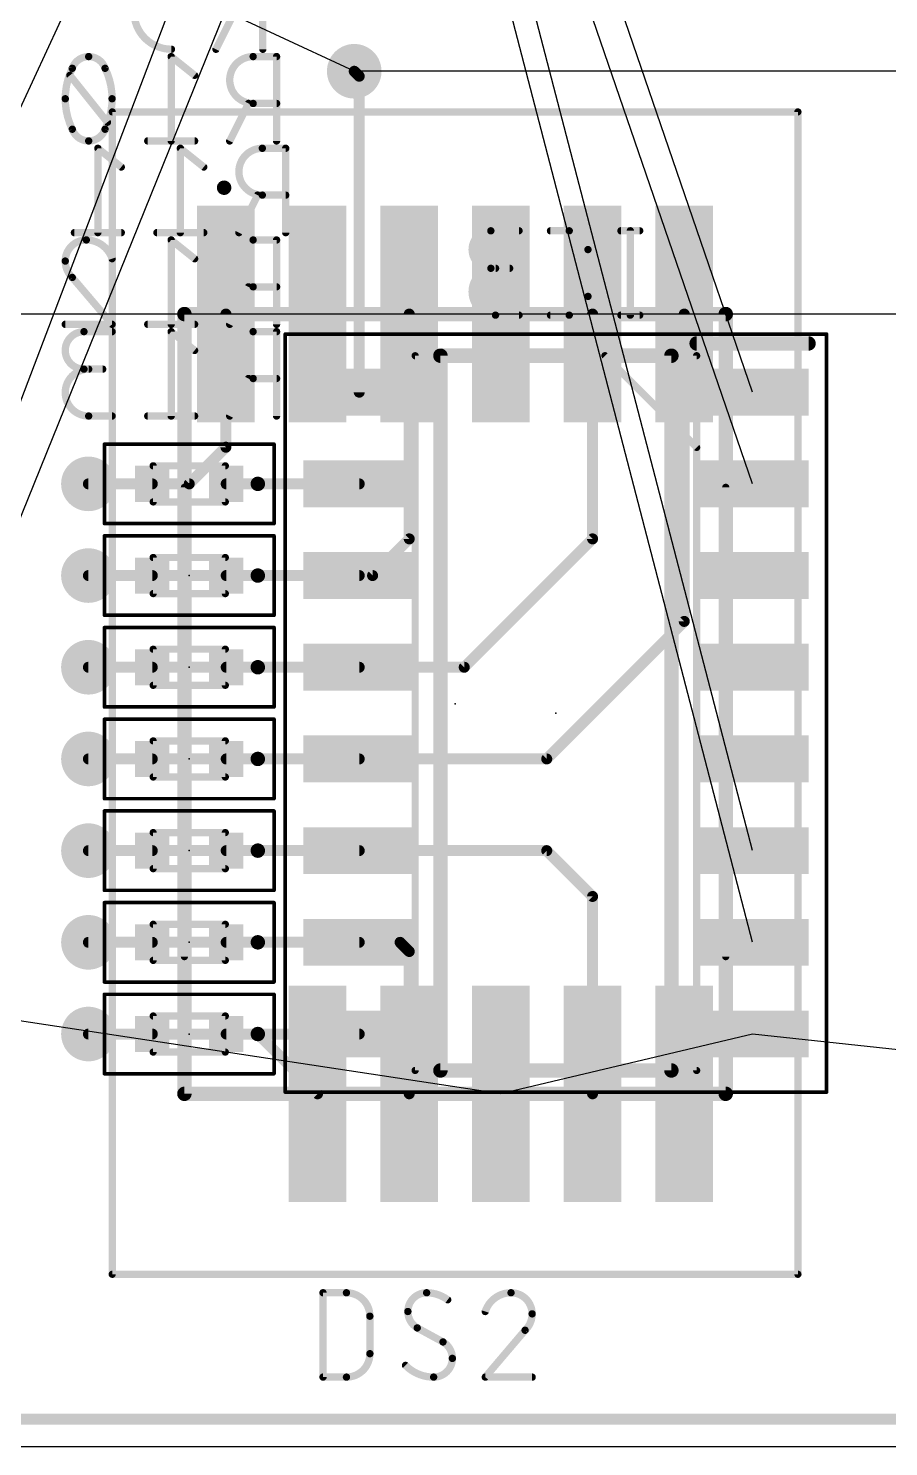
# Model space of a CAD drawing. Extents: x -15 to 70, y 0 to 100.
# Drawn here: x 13.27 to 25.18, y 0 to 19.64 of the extents above; entities that cross this region are included whole.
import ezdxf

# ---------------------------------------------------------------- set-up
doc = ezdxf.new("R2010")
doc.units = 0
for name, color, linetype in [('1', 12, 'CONTINUOUS'), ('15', 12, 'CONTINUOUS'), ('16', 132, 'CONTINUOUS'), ('18', 110, 'CONTINUOUS'), ('19', 53, 'CONTINUOUS'), ('2', 132, 'CONTINUOUS'), ('20', 31, 'CONTINUOUS'), ('21', 253, 'CONTINUOUS'), ('22', 253, 'CONTINUOUS'), ('23', 53, 'CONTINUOUS'), ('24', 53, 'CONTINUOUS'), ('25', 253, 'CONTINUOUS'), ('26', 253, 'CONTINUOUS'), ('51', 253, 'CONTINUOUS'), ('52', 253, 'CONTINUOUS')]:
    doc.layers.add(name, color=color, linetype=linetype)

# ---------------------------------------------------------------- blocks, each defined once
blk = doc.blocks.new('RECT')
blk.add_solid([(-0.5, -0.5), (0.5, -0.5), (-0.5, 0.5), (0.5, 0.5)])
blk = doc.blocks.new('ROUNDV')
at = {"const_width": 0.5}
blk.add_lwpolyline([(0, -0.25, 1), (0, 0.25, 1), (0, -0.25)], format="xyb", dxfattribs=at)

msp = doc.modelspace()

# ---------------------------------------------------------------- linework, layer by layer
at = {"layer": '1', "const_width": 0.1524}
for points in [[(16.002, 13.843), (16.002, 15.687)], [(18.542, 12.573), (18.542, 15.687)], [(21.082, 12.573), (21.082, 15.687)], [(22.352, 11.43), (22.352, 15.687)], [(15.494, 13.335), (16.002, 13.843)], [(14.097, 13.335), (15.494, 13.335)], [(18.034, 12.065), (18.542, 12.573)], [(19.304, 10.795), (21.082, 12.573)], [(14.097, 12.065), (18.034, 12.065)], [(20.447, 9.525), (22.352, 11.43)], [(14.097, 10.795), (19.304, 10.795)], [(14.097, 9.525), (20.447, 9.525)], [(14.097, 8.255), (20.447, 8.255)], [(20.447, 8.255), (21.082, 7.62)], [(21.082, 7.62), (21.082, 4.887)], [(14.097, 6.985), (18.415, 6.985)], [(18.415, 6.985), (18.542, 6.858)], [(18.542, 6.858), (18.542, 4.887)], [(14.097, 5.715), (16.444, 5.715)], [(16.444, 5.715), (17.272, 4.887)]]:
    msp.add_lwpolyline(points, dxfattribs=at)
at = {"layer": '1', "const_width": 0.0762}
for points in [[(16.0401, 15.687, 1), (15.9639, 15.687)], [(18.5801, 15.687, 1), (18.5039, 15.687)], [(21.1201, 15.687, 1), (21.0439, 15.687)], [(22.3901, 15.687, 1), (22.3139, 15.687)], [(15.9639, 13.843, 1), (16.0401, 13.843)], [(16.0289, 13.8161, 1), (15.9751, 13.8699)], [(14.097, 13.3731, 1), (14.097, 13.2969)], [(15.4671, 13.3619, 1), (15.5209, 13.3081)], [(15.494, 13.2969, 1), (15.494, 13.3731)], [(18.5039, 12.573, 1), (18.5801, 12.573)], [(18.5689, 12.5461, 1), (18.5151, 12.5999)], [(21.0439, 12.573, 1), (21.1201, 12.573)], [(21.1089, 12.5461, 1), (21.0551, 12.5999)], [(14.097, 12.1031, 1), (14.097, 12.0269)], [(18.0071, 12.0919, 1), (18.0609, 12.0381)], [(18.034, 12.0269, 1), (18.034, 12.1031)], [(22.3139, 11.43, 1), (22.3901, 11.43)], [(22.3789, 11.4031, 1), (22.3251, 11.4569)], [(14.097, 10.8331, 1), (14.097, 10.7569)], [(19.2771, 10.8219, 1), (19.3309, 10.7681)], [(19.304, 10.7569, 1), (19.304, 10.8331)], [(14.097, 9.5631, 1), (14.097, 9.4869)], [(20.4201, 9.5519, 1), (20.4739, 9.4981)], [(20.447, 9.4869, 1), (20.447, 9.5631)], [(14.097, 8.2931, 1), (14.097, 8.2169)], [(20.4739, 8.2819, 1), (20.4201, 8.2281)], [(20.447, 8.2169, 1), (20.447, 8.2931)], [(21.1201, 7.62, 1), (21.0439, 7.62)], [(21.0551, 7.5931, 1), (21.1089, 7.6469)], [(14.097, 7.0231, 1), (14.097, 6.9469)], [(18.4419, 7.0119, 1), (18.3881, 6.9581)], [(18.415, 6.9469, 1), (18.415, 7.0231)], [(18.5801, 6.858, 1), (18.5039, 6.858)], [(18.5151, 6.8311, 1), (18.5689, 6.8849)], [(14.097, 5.7531, 1), (14.097, 5.6769)], [(16.4709, 5.7419, 1), (16.4171, 5.6881)], [(16.444, 5.6769, 1), (16.444, 5.7531)], [(17.2451, 4.8601, 1), (17.2989, 4.9139)], [(18.5039, 4.887, 1), (18.5801, 4.887)], [(21.0439, 4.887, 1), (21.1201, 4.887)]]:
    msp.add_lwpolyline(points, format="xyb", dxfattribs=at)
at = {"layer": '15', "const_width": 0.1524}
msp.add_lwpolyline([(69.215, 0.381), (0.381, 0.381)], dxfattribs=at)
at = {"layer": '16', "const_width": 0.1524}
for points in [[(17.849, 18.981), (17.78, 19.05)], [(17.849, 14.605), (17.849, 18.981)], [(14.982, 13.335), (14.097, 13.335)], [(16.006, 13.335), (17.849, 13.335)], [(14.982, 12.065), (14.097, 12.065)], [(16.006, 12.065), (17.849, 12.065)], [(14.982, 10.795), (14.097, 10.795)], [(16.006, 10.795), (17.849, 10.795)], [(14.982, 9.525), (14.097, 9.525)], [(16.006, 9.525), (17.849, 9.525)], [(14.982, 8.255), (14.097, 8.255)], [(16.006, 8.255), (17.849, 8.255)], [(14.982, 6.985), (14.097, 6.985)], [(16.006, 6.985), (17.849, 6.985)], [(14.982, 5.715), (14.097, 5.715)], [(16.006, 5.715), (17.849, 5.715)]]:
    msp.add_lwpolyline(points, dxfattribs=at)
at = {"layer": '16', "const_width": 0.0762}
for points in [[(17.8069, 19.0769, 1), (17.7531, 19.0231)], [(17.8871, 18.981, 1), (17.8109, 18.981)], [(17.8221, 18.9541, 1), (17.8759, 19.0079)], [(17.8109, 14.605, 1), (17.8871, 14.605)], [(14.097, 13.3731, 1), (14.097, 13.2969)], [(14.982, 13.2969, 1), (14.982, 13.3731)], [(16.006, 13.3731, 1), (16.006, 13.2969)], [(17.849, 13.2969, 1), (17.849, 13.3731)], [(14.097, 12.1031, 1), (14.097, 12.0269)], [(14.982, 12.0269, 1), (14.982, 12.1031)], [(16.006, 12.1031, 1), (16.006, 12.0269)], [(17.849, 12.0269, 1), (17.849, 12.1031)], [(14.097, 10.8331, 1), (14.097, 10.7569)], [(14.982, 10.7569, 1), (14.982, 10.8331)], [(16.006, 10.8331, 1), (16.006, 10.7569)], [(17.849, 10.7569, 1), (17.849, 10.8331)], [(14.097, 9.5631, 1), (14.097, 9.4869)], [(14.982, 9.4869, 1), (14.982, 9.5631)], [(16.006, 9.5631, 1), (16.006, 9.4869)], [(17.849, 9.4869, 1), (17.849, 9.5631)], [(14.097, 8.2931, 1), (14.097, 8.2169)], [(14.982, 8.2169, 1), (14.982, 8.2931)], [(16.006, 8.2931, 1), (16.006, 8.2169)], [(17.849, 8.2169, 1), (17.849, 8.2931)], [(14.097, 7.0231, 1), (14.097, 6.9469)], [(14.982, 6.9469, 1), (14.982, 7.0231)], [(16.006, 7.0231, 1), (16.006, 6.9469)], [(17.849, 6.9469, 1), (17.849, 7.0231)], [(14.097, 5.7531, 1), (14.097, 5.6769)], [(14.982, 5.6769, 1), (14.982, 5.7531)], [(16.006, 5.7531, 1), (16.006, 5.6769)], [(17.849, 5.6769, 1), (17.849, 5.7531)]]:
    msp.add_lwpolyline(points, format="xyb", dxfattribs=at)
at = {"layer": '19'}
for p, q in [((10.98, 13.843), (19.201, 31.623)), ((10.98, 8.763), (19.201, 30.353)), ((10.98, 7.493), (19.201, 27.813)), ((23.299, 14.605), (19.201, 26.543)), ((23.299, 13.335), (19.201, 25.273)), ((23.299, 8.255), (19.201, 24.003)), ((17.78, 19.05), (9.779, 22.791)), ((23.299, 6.985), (19.201, 22.733)), ((29.21, 19.05), (17.78, 19.05)), ((19.812, 15.687), (8.763, 15.687)), ((30.861, 15.687), (19.812, 15.687)), ((19.812, 4.887), (10.98, 6.223)), ((23.299, 5.715), (19.812, 4.887)), ((30.861, 4.887), (23.299, 5.715))]:
    msp.add_line(p, q, dxfattribs=at)
at = {"layer": '2', "const_width": 0.1524}
msp.add_lwpolyline([(69.215, 0.381), (0.381, 0.381)], dxfattribs=at)
at = {"layer": '20'}
msp.add_line((0, 0), (69.596, 0), dxfattribs=at)
at = {"layer": '21'}
for points, const_width in [([(15.977, 17.487, 1), (15.977, 17.387)], 0.1), ([(15.977, 17.387, 1), (15.977, 17.487)], 0.1), ([(15.977, 17.512, 1), (15.977, 17.462)], 0.05), ([(15.977, 17.462, 1), (15.977, 17.512)], 0.05), ([(15.977, 17.412, 1), (15.977, 17.362)], 0.05), ([(15.977, 17.362, 1), (15.977, 17.412)], 0.05), ([(15.452, 13.287, 1), (15.402, 13.287)], 0.05), ([(22.952, 13.287, 1), (22.902, 13.287)], 0.05), ([(15.402, 6.787, 1), (15.452, 6.787)], 0.05), ([(22.902, 6.787, 1), (22.952, 6.787)], 0.05)]:
    msp.add_lwpolyline(points, format="xyb", dxfattribs=dict(at, const_width=const_width))
at = {"layer": '21', "const_width": 0.1}
for points in [[(15.427, 13.287), (15.427, 6.787)], [(22.927, 13.287), (22.927, 6.787)]]:
    msp.add_lwpolyline(points, dxfattribs=at)
at = {"layer": '22', "const_width": 0.2}
for points in [[(24.074, 15.28), (22.524, 15.28)], [(22.174, 15.11), (18.974, 15.11)], [(18.974, 15.11), (18.974, 5.21)], [(22.174, 5.21), (22.174, 15.11)], [(18.974, 5.21), (22.174, 5.21)]]:
    msp.add_lwpolyline(points, dxfattribs=at)
at = {"layer": '22'}
for points, const_width in [([(22.524, 15.33, 1), (22.524, 15.23)], 0.1), ([(24.074, 15.23, 1), (24.074, 15.33)], 0.1), ([(18.974, 15.16, 1), (18.974, 15.06)], 0.1), ([(19.024, 15.11, 1), (18.924, 15.11)], 0.1), ([(22.224, 15.11, 1), (22.124, 15.11)], 0.1), ([(22.174, 15.06, 1), (22.174, 15.16)], 0.1), ([(16.444, 13.385, 1), (16.444, 13.285)], 0.1), ([(16.444, 13.285, 1), (16.444, 13.385)], 0.1), ([(16.444, 13.41, 1), (16.444, 13.36)], 0.05), ([(16.444, 13.36, 1), (16.444, 13.41)], 0.05), ([(16.444, 13.31, 1), (16.444, 13.26)], 0.05), ([(16.444, 13.26, 1), (16.444, 13.31)], 0.05), ([(16.444, 12.115, 1), (16.444, 12.015)], 0.1), ([(16.444, 12.015, 1), (16.444, 12.115)], 0.1), ([(16.444, 12.14, 1), (16.444, 12.09)], 0.05), ([(16.444, 12.04, 1), (16.444, 11.99)], 0.05), ([(16.444, 12.09, 1), (16.444, 12.14)], 0.05), ([(16.444, 11.99, 1), (16.444, 12.04)], 0.05), ([(16.444, 10.845, 1), (16.444, 10.745)], 0.1), ([(16.444, 10.745, 1), (16.444, 10.845)], 0.1), ([(16.444, 10.87, 1), (16.444, 10.82)], 0.05), ([(16.444, 10.82, 1), (16.444, 10.87)], 0.05), ([(16.444, 10.77, 1), (16.444, 10.72)], 0.05), ([(16.444, 10.72, 1), (16.444, 10.77)], 0.05), ([(16.444, 9.575, 1), (16.444, 9.475)], 0.1), ([(16.444, 9.475, 1), (16.444, 9.575)], 0.1), ([(16.444, 9.6, 1), (16.444, 9.55)], 0.05), ([(16.444, 9.5, 1), (16.444, 9.45)], 0.05), ([(16.444, 9.55, 1), (16.444, 9.6)], 0.05), ([(16.444, 9.45, 1), (16.444, 9.5)], 0.05), ([(16.444, 8.305, 1), (16.444, 8.205)], 0.1), ([(16.444, 8.205, 1), (16.444, 8.305)], 0.1), ([(16.444, 8.33, 1), (16.444, 8.28)], 0.05), ([(16.444, 8.23, 1), (16.444, 8.18)], 0.05), ([(16.444, 8.28, 1), (16.444, 8.33)], 0.05), ([(16.444, 8.18, 1), (16.444, 8.23)], 0.05), ([(16.444, 7.035, 1), (16.444, 6.935)], 0.1), ([(16.444, 6.935, 1), (16.444, 7.035)], 0.1), ([(16.444, 7.06, 1), (16.444, 7.01)], 0.05), ([(16.444, 7.01, 1), (16.444, 7.06)], 0.05), ([(16.444, 6.96, 1), (16.444, 6.91)], 0.05), ([(16.444, 6.91, 1), (16.444, 6.96)], 0.05), ([(16.444, 5.765, 1), (16.444, 5.665)], 0.1), ([(16.444, 5.665, 1), (16.444, 5.765)], 0.1), ([(16.444, 5.79, 1), (16.444, 5.74)], 0.05), ([(16.444, 5.69, 1), (16.444, 5.64)], 0.05), ([(16.444, 5.74, 1), (16.444, 5.79)], 0.05), ([(16.444, 5.64, 1), (16.444, 5.69)], 0.05), ([(18.974, 5.26, 1), (18.974, 5.16)], 0.1), ([(22.174, 5.16, 1), (22.174, 5.26)], 0.1), ([(18.924, 5.21, 1), (19.024, 5.21)], 0.1), ([(22.124, 5.21, 1), (22.224, 5.21)], 0.1)]:
    msp.add_lwpolyline(points, format="xyb", dxfattribs=dict(at, const_width=const_width))
at = {"layer": '23'}
msp.add_point((19.177, 10.287), dxfattribs=at)
at = {"layer": '24'}
for p in [(15.494, 13.335), (15.494, 12.065), (15.494, 10.795), (20.574, 10.16), (15.494, 9.525), (15.494, 8.255), (15.494, 6.985), (15.494, 5.715)]:
    msp.add_point(p, dxfattribs=at)
at = {"layer": '25', "const_width": 0.1016}
for points in [[(17.3475, 0.9628), (17.3475, 2.1312)], [(17.3475, 2.1312), (17.6721, 2.1312)], [(17.9966, 1.8066), (17.9966, 1.2874)], [(19.0098, 1.4496), (18.6528, 1.6444)], [(20.1471, 1.6119), (19.5954, 0.9628)], [(17.6721, 0.9628), (17.3475, 0.9628)], [(19.5954, 0.9628), (20.2445, 0.9628)]]:
    msp.add_lwpolyline(points, dxfattribs=at)
at = {"layer": '25'}
for points, const_width in [([(17.3729, 2.1312, 1), (17.3221, 2.1312)], 0.0508), ([(17.3475, 2.1566, 1), (17.3475, 2.1058)], 0.0508), ([(17.9966, 1.8066, 0.4142), (17.6721, 2.1312)], 0.1016), ([(17.6721, 2.1566, 1), (17.6721, 2.1058)], 0.0508), ([(17.6721, 2.1058, 1), (17.6721, 2.1566)], 0.0508), ([(18.7826, 2.1312, 0.4142), (18.523, 1.8716)], 0.1016), ([(19.0747, 2.0338, 0.1623), (18.7826, 2.1312)], 0.1016), ([(18.7826, 2.1566, 1), (18.7826, 2.1058)], 0.0508), ([(18.7826, 2.1058, 1), (18.7826, 2.1566)], 0.0508), ([(19.9524, 2.1312, 0.3252), (19.5954, 1.8716)], 0.1016), ([(20.2445, 1.8391, 0.4142), (19.9524, 2.1312)], 0.1016), ([(19.9524, 2.1566, 1), (19.9524, 2.1058)], 0.0508), ([(19.9524, 2.1058, 1), (19.9524, 2.1566)], 0.0508), ([(19.0595, 2.0135, 1), (19.0899, 2.0542)], 0.0508), ([(18.022, 1.8066, 1), (17.9712, 1.8066)], 0.0508), ([(17.9712, 1.8066, 1), (18.022, 1.8066)], 0.0508), ([(18.523, 1.8716, 0.2656), (18.6528, 1.6444)], 0.1016), ([(18.5483, 1.8716, 1), (18.4976, 1.8716)], 0.0508), ([(18.4976, 1.8716, 1), (18.5484, 1.8716)], 0.0508), ([(19.5712, 1.8794, 1), (19.6196, 1.8637)], 0.0508), ([(20.1471, 1.6119, 0.2053), (20.2445, 1.8391)], 0.1016), ([(20.2699, 1.8391, 1), (20.2191, 1.8391)], 0.0508), ([(20.2191, 1.8391, 1), (20.2699, 1.8391)], 0.0508), ([(18.6649, 1.6667, 1), (18.6406, 1.6221)], 0.0508), ([(18.6399, 1.6225, 1), (18.6657, 1.6662)], 0.0508), ([(20.1296, 1.6303, 1), (20.1647, 1.5935)], 0.0508), ([(20.1665, 1.5955, 1), (20.1278, 1.6284)], 0.0508), ([(19.1396, 1.2224, 0.2656), (19.0098, 1.4496)], 0.1016), ([(19.0227, 1.4715, 1), (18.9969, 1.4277)], 0.0508), ([(18.9976, 1.4273, 1), (19.0219, 1.4719)], 0.0508), ([(17.6721, 0.9628, 0.4142), (17.9966, 1.2874)], 0.1016), ([(18.022, 1.2874, 1), (17.9712, 1.2874)], 0.0508), ([(17.9712, 1.2874, 1), (18.022, 1.2874)], 0.0508), ([(18.88, 0.9628, 0.4142), (19.1396, 1.2224)], 0.1016), ([(19.165, 1.2224, 1), (19.1142, 1.2224)], 0.0508), ([(19.1142, 1.2224, 1), (19.165, 1.2224)], 0.0508), ([(17.3475, 0.9882, 1), (17.3475, 0.9374)], 0.0508), ([(17.3221, 0.9628, 1), (17.3729, 0.9628)], 0.0508), ([(17.6721, 0.9882, 1), (17.6721, 0.9374)], 0.0508), ([(17.6721, 0.9374, 1), (17.6721, 0.9882)], 0.0508), ([(18.4905, 1.1251, 0.2), (18.88, 0.9628)], 0.1016), ([(18.5085, 1.143, 1), (18.4725, 1.1072)], 0.0508), ([(18.88, 0.9882, 1), (18.88, 0.9374)], 0.0508), ([(18.88, 0.9374, 1), (18.88, 0.9882)], 0.0508), ([(19.576, 0.9793, 1), (19.6147, 0.9463)], 0.0508), ([(19.5954, 0.9882, 1), (19.5954, 0.9374)], 0.0508), ([(20.2445, 0.9374, 1), (20.2445, 0.9882)], 0.0508)]:
    msp.add_lwpolyline(points, format="xyb", dxfattribs=dict(at, const_width=const_width))
at = {"layer": '26', "const_width": 0.1016}
for points in [[(16.5134, 19.3548), (16.5134, 20.5232)], [(15.8643, 19.3548), (16.1239, 19.8741)], [(15.5682, 18.9936), (15.2437, 19.2532)], [(15.2437, 19.2532), (15.2437, 18.0848)], [(16.7039, 19.2532), (16.3793, 19.2532)], [(16.7039, 18.0848), (16.7039, 19.2532)], [(14.3603, 18.3444), (13.841, 18.9936)], [(16.0548, 18.0848), (16.3144, 18.6041)], [(16.3793, 18.6041), (16.7039, 18.6041)], [(15.5682, 18.0848), (14.9191, 18.0848)], [(14.5522, 17.7236), (14.2277, 17.9832)], [(14.2277, 17.9832), (14.2277, 16.8148)], [(15.6952, 17.7236), (15.3707, 17.9832)], [(15.3707, 17.9832), (15.3707, 16.8148)], [(16.8309, 17.9832), (16.5063, 17.9832)], [(16.8309, 16.8148), (16.8309, 17.9832)], [(16.1818, 16.8148), (16.4414, 17.3341)], [(16.5063, 17.3341), (16.8309, 17.3341)], [(14.5522, 16.8148), (13.9031, 16.8148)], [(15.6952, 16.8148), (15.0461, 16.8148)], [(15.5682, 16.4536), (15.2437, 16.7132)], [(15.2437, 16.7132), (15.2437, 15.5448)], [(16.7039, 16.7132), (16.3793, 16.7132)], [(16.7039, 15.5448), (16.7039, 16.7132)], [(20.0625, 16.8402), (19.673, 16.8402)], [(20.7586, 16.8402), (20.499, 16.8402)], [(21.7346, 16.8402), (21.475, 16.8402)], [(21.6048, 16.8402), (21.6048, 15.6718)], [(21.0183, 15.9314), (21.0183, 16.5806)], [(19.673, 16.3209), (19.9327, 16.3209)], [(13.8735, 16.1939), (14.4252, 15.5448)], [(16.0548, 15.5448), (16.3144, 16.0641)], [(16.3793, 16.0641), (16.7039, 16.0641)], [(20.0625, 15.6718), (19.7379, 15.6718)], [(20.499, 15.6718), (20.7586, 15.6718)], [(21.7346, 15.6718), (21.475, 15.6718)], [(14.4252, 15.5448), (13.7761, 15.5448)], [(15.5682, 15.5448), (14.9191, 15.5448)], [(14.4252, 15.4432), (14.0358, 15.4432)], [(15.5682, 15.1836), (15.2437, 15.4432)], [(15.2437, 15.4432), (15.2437, 14.2748)], [(16.7039, 15.4432), (16.3793, 15.4432)], [(16.7039, 14.2748), (16.7039, 15.4432)], [(14.0358, 14.9239), (14.2954, 14.9239)], [(16.0548, 14.2748), (16.3144, 14.7941)], [(16.3793, 14.7941), (16.7039, 14.7941)], [(14.4252, 14.2748), (14.1007, 14.2748)], [(15.5682, 14.2748), (14.9191, 14.2748)]]:
    msp.add_lwpolyline(points, dxfattribs=at)
at = {"layer": '26'}
for points, const_width in [([(14.7286, 19.8741, 0.4142), (15.2479, 19.3548)], 0.1016), ([(14.1007, 19.2532, 0.3205), (13.8735, 19.0909)], 0.1016), ([(14.3279, 19.0909, 0.3205), (14.1007, 19.2532)], 0.1016), ([(14.1007, 19.2786, 1), (14.1007, 19.2278)], 0.0508), ([(14.1007, 19.2278, 1), (14.1007, 19.2786)], 0.0508), ([(15.2595, 19.273, 1), (15.2278, 19.2334)], 0.0508), ([(15.2691, 19.2532, 1), (15.2183, 19.2532)], 0.0508), ([(15.2479, 19.3294, 1), (15.2479, 19.3802)], 0.0508), ([(15.8415, 19.3662, 1), (15.887, 19.3434)], 0.0508), ([(16.3793, 19.2532, 1), (16.3793, 18.6041)], 0.1016), ([(16.3793, 19.2786, 1), (16.3793, 19.2278)], 0.0508), ([(16.3793, 19.2278, 1), (16.3793, 19.2786)], 0.0508), ([(16.488, 19.3548, 1), (16.5388, 19.3548)], 0.0508), ([(16.7293, 19.2532, 1), (16.6785, 19.2532)], 0.0508), ([(16.7039, 19.2278, 1), (16.7039, 19.2786)], 0.0508), ([(13.8735, 19.0909, 0.1139), (13.7761, 18.669)], 0.1016), ([(13.8495, 19.0992, 1), (13.8975, 19.0827)], 0.0508), ([(13.8963, 19.0798, 1), (13.8507, 19.1021)], 0.0508), ([(14.3507, 19.1021, 1), (14.305, 19.0798)], 0.0508), ([(14.4252, 18.669, 0.1139), (14.3279, 19.0909)], 0.1016), ([(14.3038, 19.0827, 1), (14.3519, 19.0992)], 0.0508), ([(13.8609, 19.0094, 1), (13.8212, 18.9777)], 0.0508), ([(15.5524, 18.9737, 1), (15.5841, 19.0134)], 0.0508), ([(13.7761, 18.669, 0.1139), (13.8735, 18.2471)], 0.1016), ([(13.8015, 18.669, 1), (13.7507, 18.669)], 0.0508), ([(13.7507, 18.669, 1), (13.8015, 18.669)], 0.0508), ([(14.3279, 18.2471, 0.1139), (14.4252, 18.669)], 0.1016), ([(14.4506, 18.669, 1), (14.3998, 18.669)], 0.0508), ([(14.3998, 18.669, 1), (14.4506, 18.669)], 0.0508), ([(16.3371, 18.5927, 1), (16.2917, 18.6154)], 0.0508), ([(16.3793, 18.6295, 1), (16.3793, 18.5787)], 0.0508), ([(16.3793, 18.5787, 1), (16.3793, 18.6295)], 0.0508), ([(16.7039, 18.5787, 1), (16.7039, 18.6295)], 0.0508), ([(13.8735, 18.2471, 0.3205), (14.1007, 18.0848)], 0.1016), ([(13.8975, 18.2553, 1), (13.8495, 18.2388)], 0.0508), ([(13.8507, 18.2359, 1), (13.8963, 18.2582)], 0.0508), ([(14.1007, 18.0848, 0.3205), (14.3279, 18.2471)], 0.1016), ([(14.305, 18.2582, 1), (14.3507, 18.2359)], 0.0508), ([(14.3519, 18.2388, 1), (14.3038, 18.2553)], 0.0508), ([(14.3405, 18.3286, 1), (14.3802, 18.3603)], 0.0508), ([(14.1007, 18.1102, 1), (14.1007, 18.0594)], 0.0508), ([(14.1007, 18.0594, 1), (14.1007, 18.1102)], 0.0508), ([(14.9191, 18.1102, 1), (14.9191, 18.0594)], 0.0508), ([(15.2183, 18.0848, 1), (15.2691, 18.0848)], 0.0508), ([(15.5682, 18.0594, 1), (15.5682, 18.1102)], 0.0508), ([(16.032, 18.0962, 1), (16.0775, 18.0734)], 0.0508), ([(16.6785, 18.0848, 1), (16.7293, 18.0848)], 0.0508), ([(14.2436, 18.003, 1), (14.2118, 17.9634)], 0.0508), ([(14.2531, 17.9832, 1), (14.2023, 17.9832)], 0.0508), ([(15.3865, 18.003, 1), (15.3548, 17.9634)], 0.0508), ([(15.3961, 17.9832, 1), (15.3453, 17.9832)], 0.0508), ([(16.5063, 17.9832, 1), (16.5063, 17.3341)], 0.1016), ([(16.5063, 18.0086, 1), (16.5063, 17.9578)], 0.0508), ([(16.5063, 17.9578, 1), (16.5063, 18.0086)], 0.0508), ([(16.8563, 17.9832, 1), (16.8055, 17.9832)], 0.0508), ([(16.8309, 17.9578, 1), (16.8309, 18.0086)], 0.0508), ([(14.5364, 17.7037, 1), (14.5681, 17.7434)], 0.0508), ([(15.6794, 17.7037, 1), (15.7111, 17.7434)], 0.0508), ([(16.4641, 17.3227, 1), (16.4187, 17.3454)], 0.0508), ([(16.5063, 17.3595, 1), (16.5063, 17.3087)], 0.0508), ([(16.5063, 17.3087, 1), (16.5063, 17.3595)], 0.0508), ([(16.8309, 17.3087, 1), (16.8309, 17.3595)], 0.0508), ([(14.0682, 16.7132, 0.4142), (13.7761, 16.4211)], 0.1016), ([(13.9031, 16.8402, 1), (13.9031, 16.7894)], 0.0508), ([(14.4252, 16.4536, 0.3252), (14.0682, 16.7132)], 0.1016), ([(14.0682, 16.7386, 1), (14.0682, 16.6878)], 0.0508), ([(14.0682, 16.6878, 1), (14.0682, 16.7386)], 0.0508), ([(14.2023, 16.8148, 1), (14.2531, 16.8148)], 0.0508), ([(14.5522, 16.7894, 1), (14.5522, 16.8402)], 0.0508), ([(15.0461, 16.8402, 1), (15.0461, 16.7894)], 0.0508), ([(15.2595, 16.733, 1), (15.2278, 16.6934)], 0.0508), ([(15.2691, 16.7132, 1), (15.2183, 16.7132)], 0.0508), ([(15.3453, 16.8148, 1), (15.3961, 16.8148)], 0.0508), ([(15.6952, 16.7894, 1), (15.6952, 16.8402)], 0.0508), ([(16.3793, 16.7132, 1), (16.3793, 16.0641)], 0.1016), ([(16.159, 16.8262, 1), (16.2045, 16.8034)], 0.0508), ([(16.3793, 16.7386, 1), (16.3793, 16.6878)], 0.0508), ([(16.3793, 16.6878, 1), (16.3793, 16.7386)], 0.0508), ([(16.7293, 16.7132, 1), (16.6785, 16.7132)], 0.0508), ([(16.7039, 16.6878, 1), (16.7039, 16.7386)], 0.0508), ([(16.8055, 16.8148, 1), (16.8563, 16.8148)], 0.0508), ([(19.673, 16.8402, 1), (19.673, 16.3209)], 0.1016), ([(19.673, 16.8656, 1), (19.673, 16.8148)], 0.0508), ([(19.673, 16.8148, 1), (19.673, 16.8656)], 0.0508), ([(20.0625, 16.8148, 1), (20.0625, 16.8656)], 0.0508), ([(20.499, 16.8656, 1), (20.499, 16.8148)], 0.0508), ([(21.0183, 16.5806, 0.4142), (20.7586, 16.8402)], 0.1016), ([(20.7586, 16.8656, 1), (20.7586, 16.8148)], 0.0508), ([(20.7586, 16.8148, 1), (20.7586, 16.8656)], 0.0508), ([(21.475, 16.8656, 1), (21.475, 16.8148)], 0.0508), ([(21.6302, 16.8402, 1), (21.5794, 16.8402)], 0.0508), ([(21.7346, 16.8148, 1), (21.7346, 16.8656)], 0.0508), ([(21.0437, 16.5806, 1), (20.9929, 16.5806)], 0.0508), ([(20.9929, 16.5806, 1), (21.0437, 16.5806)], 0.0508), ([(13.7761, 16.4211, 0.2053), (13.8735, 16.1939)], 0.1016), ([(13.8015, 16.4211, 1), (13.7507, 16.4211)], 0.0508), ([(13.7507, 16.4211, 1), (13.8015, 16.4211)], 0.0508), ([(14.4011, 16.4457, 1), (14.4494, 16.4614)], 0.0508), ([(15.5524, 16.4337, 1), (15.5841, 16.4734)], 0.0508), ([(19.7379, 16.3209, 1), (19.7379, 15.6718)], 0.1016), ([(19.673, 16.3463, 1), (19.673, 16.2955)], 0.0508), ([(19.673, 16.2955, 1), (19.673, 16.3463)], 0.0508), ([(19.7379, 16.2955, 1), (19.7379, 16.3463)], 0.0508), ([(19.9327, 16.2955, 1), (19.9327, 16.3463)], 0.0508), ([(13.8928, 16.2104, 1), (13.8541, 16.1775)], 0.0508), ([(13.856, 16.1755, 1), (13.891, 16.2123)], 0.0508), ([(16.3371, 16.0527, 1), (16.2917, 16.0754)], 0.0508), ([(16.3793, 16.0895, 1), (16.3793, 16.0387)], 0.0508), ([(16.3793, 16.0387, 1), (16.3793, 16.0895)], 0.0508), ([(16.7039, 16.0387, 1), (16.7039, 16.0895)], 0.0508), ([(20.7586, 15.6718, 0.4142), (21.0183, 15.9314)], 0.1016), ([(21.0437, 15.9314, 1), (20.9929, 15.9314)], 0.0508), ([(20.9929, 15.9314, 1), (21.0437, 15.9314)], 0.0508), ([(19.7379, 15.6972, 1), (19.7379, 15.6464)], 0.0508), ([(19.7379, 15.6464, 1), (19.7379, 15.6972)], 0.0508), ([(20.0625, 15.6464, 1), (20.0625, 15.6972)], 0.0508), ([(20.499, 15.6972, 1), (20.499, 15.6464)], 0.0508), ([(20.7586, 15.6972, 1), (20.7586, 15.6464)], 0.0508), ([(20.7586, 15.6464, 1), (20.7586, 15.6972)], 0.0508), ([(21.475, 15.6972, 1), (21.475, 15.6464)], 0.0508), ([(21.7346, 15.6464, 1), (21.7346, 15.6972)], 0.0508), ([(13.7761, 15.5702, 1), (13.7761, 15.5194)], 0.0508), ([(14.4059, 15.5283, 1), (14.4446, 15.5613)], 0.0508), ([(14.4252, 15.5194, 1), (14.4252, 15.5702)], 0.0508), ([(14.9191, 15.5702, 1), (14.9191, 15.5194)], 0.0508), ([(15.2183, 15.5448, 1), (15.2691, 15.5448)], 0.0508), ([(15.5682, 15.5194, 1), (15.5682, 15.5702)], 0.0508), ([(16.032, 15.5562, 1), (16.0775, 15.5334)], 0.0508), ([(16.6785, 15.5448, 1), (16.7293, 15.5448)], 0.0508), ([(21.5794, 15.6718, 1), (21.6302, 15.6718)], 0.0508), ([(14.0358, 15.4432, 1), (14.0358, 14.9239)], 0.1016), ([(14.0358, 15.4686, 1), (14.0358, 15.4178)], 0.0508), ([(14.0358, 15.4178, 1), (14.0358, 15.4686)], 0.0508), ([(14.4252, 15.4178, 1), (14.4252, 15.4686)], 0.0508), ([(15.2595, 15.463, 1), (15.2278, 15.4234)], 0.0508), ([(15.2691, 15.4432, 1), (15.2183, 15.4432)], 0.0508), ([(16.3793, 15.4432, 1), (16.3793, 14.7941)], 0.1016), ([(16.3793, 15.4686, 1), (16.3793, 15.4178)], 0.0508), ([(16.3793, 15.4178, 1), (16.3793, 15.4686)], 0.0508), ([(16.7293, 15.4432, 1), (16.6785, 15.4432)], 0.0508), ([(16.7039, 15.4178, 1), (16.7039, 15.4686)], 0.0508), ([(15.5524, 15.1637, 1), (15.5841, 15.2034)], 0.0508), ([(14.1007, 14.9239, 1), (14.1007, 14.2748)], 0.1016), ([(14.0358, 14.9493, 1), (14.0358, 14.8985)], 0.0508), ([(14.0358, 14.8985, 1), (14.0358, 14.9493)], 0.0508), ([(14.1007, 14.8985, 1), (14.1007, 14.9493)], 0.0508), ([(14.2954, 14.8985, 1), (14.2954, 14.9493)], 0.0508), ([(16.3371, 14.7827, 1), (16.2917, 14.8054)], 0.0508), ([(16.3793, 14.8195, 1), (16.3793, 14.7687)], 0.0508), ([(16.3793, 14.7687, 1), (16.3793, 14.8195)], 0.0508), ([(16.7039, 14.7687, 1), (16.7039, 14.8195)], 0.0508), ([(14.1007, 14.3002, 1), (14.1007, 14.2494)], 0.0508), ([(14.1007, 14.2494, 1), (14.1007, 14.3002)], 0.0508), ([(14.4252, 14.2494, 1), (14.4252, 14.3002)], 0.0508), ([(14.9191, 14.3002, 1), (14.9191, 14.2494)], 0.0508), ([(15.2183, 14.2748, 1), (15.2691, 14.2748)], 0.0508), ([(15.5682, 14.2494, 1), (15.5682, 14.3002)], 0.0508), ([(16.032, 14.2862, 1), (16.0775, 14.2634)], 0.0508), ([(16.6785, 14.2748, 1), (16.7293, 14.2748)], 0.0508)]:
    msp.add_lwpolyline(points, format="xyb", dxfattribs=dict(at, const_width=const_width))
at = {"layer": '51'}
for points, const_width in [([(14.427, 18.487), (23.927, 18.487)], 0.1), ([(14.427, 2.387), (14.427, 18.487)], 0.1), ([(23.927, 18.487), (23.927, 2.387)], 0.1), ([(15.427, 15.687), (22.927, 15.687)], 0.2), ([(15.427, 4.887), (15.427, 15.687)], 0.2), ([(22.927, 15.687), (22.927, 4.887)], 0.2), ([(22.927, 4.887), (15.427, 4.887)], 0.2), ([(23.927, 2.387), (14.427, 2.387)], 0.1)]:
    msp.add_lwpolyline(points, dxfattribs=dict(at, const_width=const_width))
for points, const_width in [([(14.427, 18.512, 1), (14.427, 18.462)], 0.05), ([(14.452, 18.487, 1), (14.402, 18.487)], 0.05), ([(23.952, 18.487, 1), (23.902, 18.487)], 0.05), ([(23.927, 18.462, 1), (23.927, 18.512)], 0.05), ([(15.427, 15.737, 1), (15.427, 15.637)], 0.1), ([(15.477, 15.687, 1), (15.377, 15.687)], 0.1), ([(22.977, 15.687, 1), (22.877, 15.687)], 0.1), ([(22.927, 15.637, 1), (22.927, 15.737)], 0.1), ([(15.427, 4.937, 1), (15.427, 4.837)], 0.1), ([(15.377, 4.887, 1), (15.477, 4.887)], 0.1), ([(22.877, 4.887, 1), (22.977, 4.887)], 0.1), ([(22.927, 4.837, 1), (22.927, 4.937)], 0.1), ([(14.427, 2.412, 1), (14.427, 2.362)], 0.05), ([(14.402, 2.387, 1), (14.452, 2.387)], 0.05), ([(23.902, 2.387, 1), (23.952, 2.387)], 0.05), ([(23.927, 2.362, 1), (23.927, 2.412)], 0.05)]:
    msp.add_lwpolyline(points, format="xyb", dxfattribs=dict(at, const_width=const_width))
at = {"layer": '52'}
for points, const_width in [([(24.324, 15.41), (16.824, 15.41)], 0.05), ([(16.824, 15.41), (16.824, 4.91)], 0.05), ([(24.324, 4.91), (24.324, 15.41)], 0.05), ([(22.524, 15.11), (18.624, 15.11)], 0.1), ([(18.624, 15.11), (18.624, 5.21)], 0.1), ([(22.524, 13.84), (21.254, 15.11)], 0.1), ([(22.524, 5.21), (22.524, 15.11)], 0.1), ([(16.669, 13.885), (14.319, 13.885)], 0.05), ([(14.319, 13.885), (14.319, 12.785)], 0.05), ([(16.669, 12.785), (16.669, 13.885)], 0.05), ([(15.994, 13.585), (14.994, 13.585)], 0.1), ([(14.994, 13.585), (14.994, 13.085)], 0.1), ([(15.994, 13.085), (15.994, 13.585)], 0.1), ([(14.994, 13.085), (15.994, 13.085)], 0.1), ([(14.319, 12.785), (16.669, 12.785)], 0.05), ([(16.669, 12.615), (14.319, 12.615)], 0.05), ([(14.319, 12.615), (14.319, 11.515)], 0.05), ([(16.669, 11.515), (16.669, 12.615)], 0.05), ([(15.994, 12.315), (14.994, 12.315)], 0.1), ([(14.994, 12.315), (14.994, 11.815)], 0.1), ([(15.994, 11.815), (15.994, 12.315)], 0.1), ([(14.994, 11.815), (15.994, 11.815)], 0.1), ([(14.319, 11.515), (16.669, 11.515)], 0.05), ([(16.669, 11.345), (14.319, 11.345)], 0.05), ([(14.319, 11.345), (14.319, 10.245)], 0.05), ([(16.669, 10.245), (16.669, 11.345)], 0.05), ([(15.994, 11.045), (14.994, 11.045)], 0.1), ([(14.994, 11.045), (14.994, 10.545)], 0.1), ([(15.994, 10.545), (15.994, 11.045)], 0.1), ([(14.994, 10.545), (15.994, 10.545)], 0.1), ([(14.319, 10.245), (16.669, 10.245)], 0.05), ([(16.669, 10.075), (14.319, 10.075)], 0.05), ([(14.319, 10.075), (14.319, 8.975)], 0.05), ([(16.669, 8.975), (16.669, 10.075)], 0.05), ([(15.994, 9.775), (14.994, 9.775)], 0.1), ([(14.994, 9.775), (14.994, 9.275)], 0.1), ([(15.994, 9.275), (15.994, 9.775)], 0.1), ([(14.994, 9.275), (15.994, 9.275)], 0.1), ([(14.319, 8.975), (16.669, 8.975)], 0.05), ([(16.669, 8.805), (14.319, 8.805)], 0.05), ([(14.319, 8.805), (14.319, 7.705)], 0.05), ([(16.669, 7.705), (16.669, 8.805)], 0.05), ([(15.994, 8.505), (14.994, 8.505)], 0.1), ([(14.994, 8.505), (14.994, 8.005)], 0.1), ([(15.994, 8.005), (15.994, 8.505)], 0.1), ([(14.994, 8.005), (15.994, 8.005)], 0.1), ([(14.319, 7.705), (16.669, 7.705)], 0.05), ([(16.669, 7.535), (14.319, 7.535)], 0.05), ([(14.319, 7.535), (14.319, 6.435)], 0.05), ([(16.669, 6.435), (16.669, 7.535)], 0.05), ([(15.994, 7.235), (14.994, 7.235)], 0.1), ([(14.994, 7.235), (14.994, 6.735)], 0.1), ([(15.994, 6.735), (15.994, 7.235)], 0.1), ([(14.994, 6.735), (15.994, 6.735)], 0.1), ([(14.319, 6.435), (16.669, 6.435)], 0.05), ([(16.669, 6.265), (14.319, 6.265)], 0.05), ([(14.319, 6.265), (14.319, 5.165)], 0.05), ([(16.669, 5.165), (16.669, 6.265)], 0.05), ([(15.994, 5.965), (14.994, 5.965)], 0.1), ([(14.994, 5.965), (14.994, 5.465)], 0.1), ([(15.994, 5.465), (15.994, 5.965)], 0.1), ([(14.994, 5.465), (15.994, 5.465)], 0.1), ([(14.319, 5.165), (16.669, 5.165)], 0.05), ([(18.624, 5.21), (22.524, 5.21)], 0.1), ([(16.824, 4.91), (24.324, 4.91)], 0.05)]:
    msp.add_lwpolyline(points, dxfattribs=dict(at, const_width=const_width))
for points, const_width in [([(16.824, 15.4225, 1), (16.824, 15.3975)], 0.025), ([(16.8365, 15.41, 1), (16.8115, 15.41)], 0.025), ([(24.3365, 15.41, 1), (24.3115, 15.41)], 0.025), ([(24.324, 15.3975, 1), (24.324, 15.4225)], 0.025), ([(18.624, 15.135, 1), (18.624, 15.085)], 0.05), ([(18.649, 15.11, 1), (18.599, 15.11)], 0.05), ([(21.2717, 15.1277, 1), (21.2363, 15.0923)], 0.05), ([(22.549, 15.11, 1), (22.499, 15.11)], 0.05), ([(22.524, 15.085, 1), (22.524, 15.135)], 0.05), ([(14.319, 13.8975, 1), (14.319, 13.8725)], 0.025), ([(14.3315, 13.885, 1), (14.3065, 13.885)], 0.025), ([(16.6815, 13.885, 1), (16.6565, 13.885)], 0.025), ([(16.669, 13.8725, 1), (16.669, 13.8975)], 0.025), ([(22.5063, 13.8223, 1), (22.5417, 13.8577)], 0.05), ([(14.994, 13.61, 1), (14.994, 13.56)], 0.05), ([(15.019, 13.585, 1), (14.969, 13.585)], 0.05), ([(16.019, 13.585, 1), (15.969, 13.585)], 0.05), ([(15.994, 13.56, 1), (15.994, 13.61)], 0.05), ([(14.994, 13.11, 1), (14.994, 13.06)], 0.05), ([(14.969, 13.085, 1), (15.019, 13.085)], 0.05), ([(15.969, 13.085, 1), (16.019, 13.085)], 0.05), ([(15.994, 13.06, 1), (15.994, 13.11)], 0.05), ([(14.319, 12.7975, 1), (14.319, 12.7725)], 0.025), ([(14.3065, 12.785, 1), (14.3315, 12.785)], 0.025), ([(16.6565, 12.785, 1), (16.6815, 12.785)], 0.025), ([(16.669, 12.7725, 1), (16.669, 12.7975)], 0.025), ([(14.319, 12.6275, 1), (14.319, 12.6025)], 0.025), ([(14.3315, 12.615, 1), (14.3065, 12.615)], 0.025), ([(16.6815, 12.615, 1), (16.6565, 12.615)], 0.025), ([(16.669, 12.6025, 1), (16.669, 12.6275)], 0.025), ([(14.994, 12.34, 1), (14.994, 12.29)], 0.05), ([(15.019, 12.315, 1), (14.969, 12.315)], 0.05), ([(16.019, 12.315, 1), (15.969, 12.315)], 0.05), ([(15.994, 12.29, 1), (15.994, 12.34)], 0.05), ([(14.994, 11.84, 1), (14.994, 11.79)], 0.05), ([(14.969, 11.815, 1), (15.019, 11.815)], 0.05), ([(15.969, 11.815, 1), (16.019, 11.815)], 0.05), ([(15.994, 11.79, 1), (15.994, 11.84)], 0.05), ([(14.319, 11.5275, 1), (14.319, 11.5025)], 0.025), ([(14.3065, 11.515, 1), (14.3315, 11.515)], 0.025), ([(16.6565, 11.515, 1), (16.6815, 11.515)], 0.025), ([(16.669, 11.5025, 1), (16.669, 11.5275)], 0.025), ([(14.319, 11.3575, 1), (14.319, 11.3325)], 0.025), ([(14.3315, 11.345, 1), (14.3065, 11.345)], 0.025), ([(16.6815, 11.345, 1), (16.6565, 11.345)], 0.025), ([(16.669, 11.3325, 1), (16.669, 11.3575)], 0.025), ([(14.994, 11.07, 1), (14.994, 11.02)], 0.05), ([(15.019, 11.045, 1), (14.969, 11.045)], 0.05), ([(16.019, 11.045, 1), (15.969, 11.045)], 0.05), ([(15.994, 11.02, 1), (15.994, 11.07)], 0.05), ([(14.994, 10.57, 1), (14.994, 10.52)], 0.05), ([(14.969, 10.545, 1), (15.019, 10.545)], 0.05), ([(15.969, 10.545, 1), (16.019, 10.545)], 0.05), ([(15.994, 10.52, 1), (15.994, 10.57)], 0.05), ([(14.319, 10.2575, 1), (14.319, 10.2325)], 0.025), ([(14.3065, 10.245, 1), (14.3315, 10.245)], 0.025), ([(16.6565, 10.245, 1), (16.6815, 10.245)], 0.025), ([(16.669, 10.2325, 1), (16.669, 10.2575)], 0.025), ([(14.319, 10.0875, 1), (14.319, 10.0625)], 0.025), ([(14.3315, 10.075, 1), (14.3065, 10.075)], 0.025), ([(16.6815, 10.075, 1), (16.6565, 10.075)], 0.025), ([(16.669, 10.0625, 1), (16.669, 10.0875)], 0.025), ([(14.994, 9.8, 1), (14.994, 9.75)], 0.05), ([(15.019, 9.775, 1), (14.969, 9.775)], 0.05), ([(16.019, 9.775, 1), (15.969, 9.775)], 0.05), ([(15.994, 9.75, 1), (15.994, 9.8)], 0.05), ([(14.994, 9.3, 1), (14.994, 9.25)], 0.05), ([(14.969, 9.275, 1), (15.019, 9.275)], 0.05), ([(15.969, 9.275, 1), (16.019, 9.275)], 0.05), ([(15.994, 9.25, 1), (15.994, 9.3)], 0.05), ([(14.319, 8.9875, 1), (14.319, 8.9625)], 0.025), ([(14.3065, 8.975, 1), (14.3315, 8.975)], 0.025), ([(16.6565, 8.975, 1), (16.6815, 8.975)], 0.025), ([(16.669, 8.9625, 1), (16.669, 8.9875)], 0.025), ([(14.319, 8.8175, 1), (14.319, 8.7925)], 0.025), ([(14.3315, 8.805, 1), (14.3065, 8.805)], 0.025), ([(16.6815, 8.805, 1), (16.6565, 8.805)], 0.025), ([(16.669, 8.7925, 1), (16.669, 8.8175)], 0.025), ([(14.994, 8.53, 1), (14.994, 8.48)], 0.05), ([(15.019, 8.505, 1), (14.969, 8.505)], 0.05), ([(16.019, 8.505, 1), (15.969, 8.505)], 0.05), ([(15.994, 8.48, 1), (15.994, 8.53)], 0.05), ([(14.994, 8.03, 1), (14.994, 7.98)], 0.05), ([(15.994, 7.98, 1), (15.994, 8.03)], 0.05), ([(14.969, 8.005, 1), (15.019, 8.005)], 0.05), ([(15.969, 8.005, 1), (16.019, 8.005)], 0.05), ([(14.319, 7.7175, 1), (14.319, 7.6925)], 0.025), ([(14.3065, 7.705, 1), (14.3315, 7.705)], 0.025), ([(16.6565, 7.705, 1), (16.6815, 7.705)], 0.025), ([(16.669, 7.6925, 1), (16.669, 7.7175)], 0.025), ([(14.319, 7.5475, 1), (14.319, 7.5225)], 0.025), ([(14.3315, 7.535, 1), (14.3065, 7.535)], 0.025), ([(16.6815, 7.535, 1), (16.6565, 7.535)], 0.025), ([(16.669, 7.5225, 1), (16.669, 7.5475)], 0.025), ([(14.994, 7.26, 1), (14.994, 7.21)], 0.05), ([(15.019, 7.235, 1), (14.969, 7.235)], 0.05), ([(16.019, 7.235, 1), (15.969, 7.235)], 0.05), ([(15.994, 7.21, 1), (15.994, 7.26)], 0.05), ([(14.994, 6.76, 1), (14.994, 6.71)], 0.05), ([(14.969, 6.735, 1), (15.019, 6.735)], 0.05), ([(15.969, 6.735, 1), (16.019, 6.735)], 0.05), ([(15.994, 6.71, 1), (15.994, 6.76)], 0.05), ([(14.319, 6.4475, 1), (14.319, 6.4225)], 0.025), ([(14.3065, 6.435, 1), (14.3315, 6.435)], 0.025), ([(14.319, 6.2775, 1), (14.319, 6.2525)], 0.025), ([(14.3315, 6.265, 1), (14.3065, 6.265)], 0.025), ([(16.6565, 6.435, 1), (16.6815, 6.435)], 0.025), ([(16.6815, 6.265, 1), (16.6565, 6.265)], 0.025), ([(16.669, 6.4225, 1), (16.669, 6.4475)], 0.025), ([(16.669, 6.2525, 1), (16.669, 6.2775)], 0.025), ([(14.994, 5.99, 1), (14.994, 5.94)], 0.05), ([(15.019, 5.965, 1), (14.969, 5.965)], 0.05), ([(16.019, 5.965, 1), (15.969, 5.965)], 0.05), ([(15.994, 5.94, 1), (15.994, 5.99)], 0.05), ([(14.994, 5.49, 1), (14.994, 5.44)], 0.05), ([(15.994, 5.44, 1), (15.994, 5.49)], 0.05), ([(14.969, 5.465, 1), (15.019, 5.465)], 0.05), ([(15.969, 5.465, 1), (16.019, 5.465)], 0.05), ([(14.319, 5.1775, 1), (14.319, 5.1525)], 0.025), ([(14.3065, 5.165, 1), (14.3315, 5.165)], 0.025), ([(16.6565, 5.165, 1), (16.6815, 5.165)], 0.025), ([(16.669, 5.1525, 1), (16.669, 5.1775)], 0.025), ([(18.624, 5.235, 1), (18.624, 5.185)], 0.05), ([(18.599, 5.21, 1), (18.649, 5.21)], 0.05), ([(22.499, 5.21, 1), (22.549, 5.21)], 0.05), ([(22.524, 5.185, 1), (22.524, 5.235)], 0.05), ([(16.824, 4.9225, 1), (16.824, 4.8975)], 0.025), ([(16.8115, 4.91, 1), (16.8365, 4.91)], 0.025), ([(24.3115, 4.91, 1), (24.3365, 4.91)], 0.025), ([(24.324, 4.8975, 1), (24.324, 4.9225)], 0.025)]:
    msp.add_lwpolyline(points, format="xyb", dxfattribs=dict(at, const_width=const_width))

# ---------------------------------------------------------------- block references
at = {"layer": '1', "xscale": 3, "yscale": 0.8, "rotation": 90}
for p in [(16.002, 15.687), (17.272, 15.687), (18.542, 15.687), (19.812, 15.687), (21.082, 15.687), (22.352, 15.687), (17.272, 4.887), (18.542, 4.887), (19.812, 4.887), (21.082, 4.887), (22.352, 4.887)]:
    msp.add_blockref('RECT', p, dxfattribs=at)
at = {"layer": '16'}
for p, xscale, yscale, rotation in [((17.849, 14.605), 1.55, 0.65, 180), ((23.299, 14.605), 1.55, 0.65, 180), ((14.982, 13.335), 0.5, 0.475, 90), ((16.006, 13.335), 0.5, 0.475, 90), ((17.849, 13.335), 1.55, 0.65, 180), ((23.299, 13.335), 1.55, 0.65, 180), ((17.849, 12.065), 1.55, 0.65, 180), ((23.299, 12.065), 1.55, 0.65, 180), ((14.982, 12.065), 0.5, 0.475, 90), ((16.006, 12.065), 0.5, 0.475, 90), ((14.982, 10.795), 0.5, 0.475, 90), ((16.006, 10.795), 0.5, 0.475, 90), ((17.849, 10.795), 1.55, 0.65, 180), ((23.299, 10.795), 1.55, 0.65, 180), ((17.849, 9.525), 1.55, 0.65, 180), ((23.299, 9.525), 1.55, 0.65, 180), ((14.982, 9.525), 0.5, 0.475, 90), ((16.006, 9.525), 0.5, 0.475, 90), ((14.982, 8.255), 0.5, 0.475, 90), ((16.006, 8.255), 0.5, 0.475, 90), ((17.849, 8.255), 1.55, 0.65, 180), ((23.299, 8.255), 1.55, 0.65, 180), ((17.849, 6.985), 1.55, 0.65, 180), ((23.299, 6.985), 1.55, 0.65, 180), ((14.982, 6.985), 0.5, 0.475, 90), ((16.006, 6.985), 0.5, 0.475, 90), ((14.982, 5.715), 0.5, 0.475, 90), ((16.006, 5.715), 0.5, 0.475, 90), ((17.849, 5.715), 1.55, 0.65, 180), ((23.299, 5.715), 1.55, 0.65, 180)]:
    msp.add_blockref('RECT', p, dxfattribs=dict(at, xscale=xscale, yscale=yscale, rotation=rotation))
at = {"layer": '18', "xscale": 0.7564, "yscale": 0.7564}
for p in [(17.78, 19.05), (17.78, 19.05), (14.097, 13.335), (14.097, 13.335), (14.097, 12.065), (14.097, 12.065), (14.097, 10.795), (14.097, 10.795), (14.097, 9.525), (14.097, 9.525), (14.097, 8.255), (14.097, 8.255), (14.097, 6.985), (14.097, 6.985), (14.097, 5.715), (14.097, 5.715)]:
    msp.add_blockref('ROUNDV', p, dxfattribs=at)

doc.saveas('drawing.dxf')
